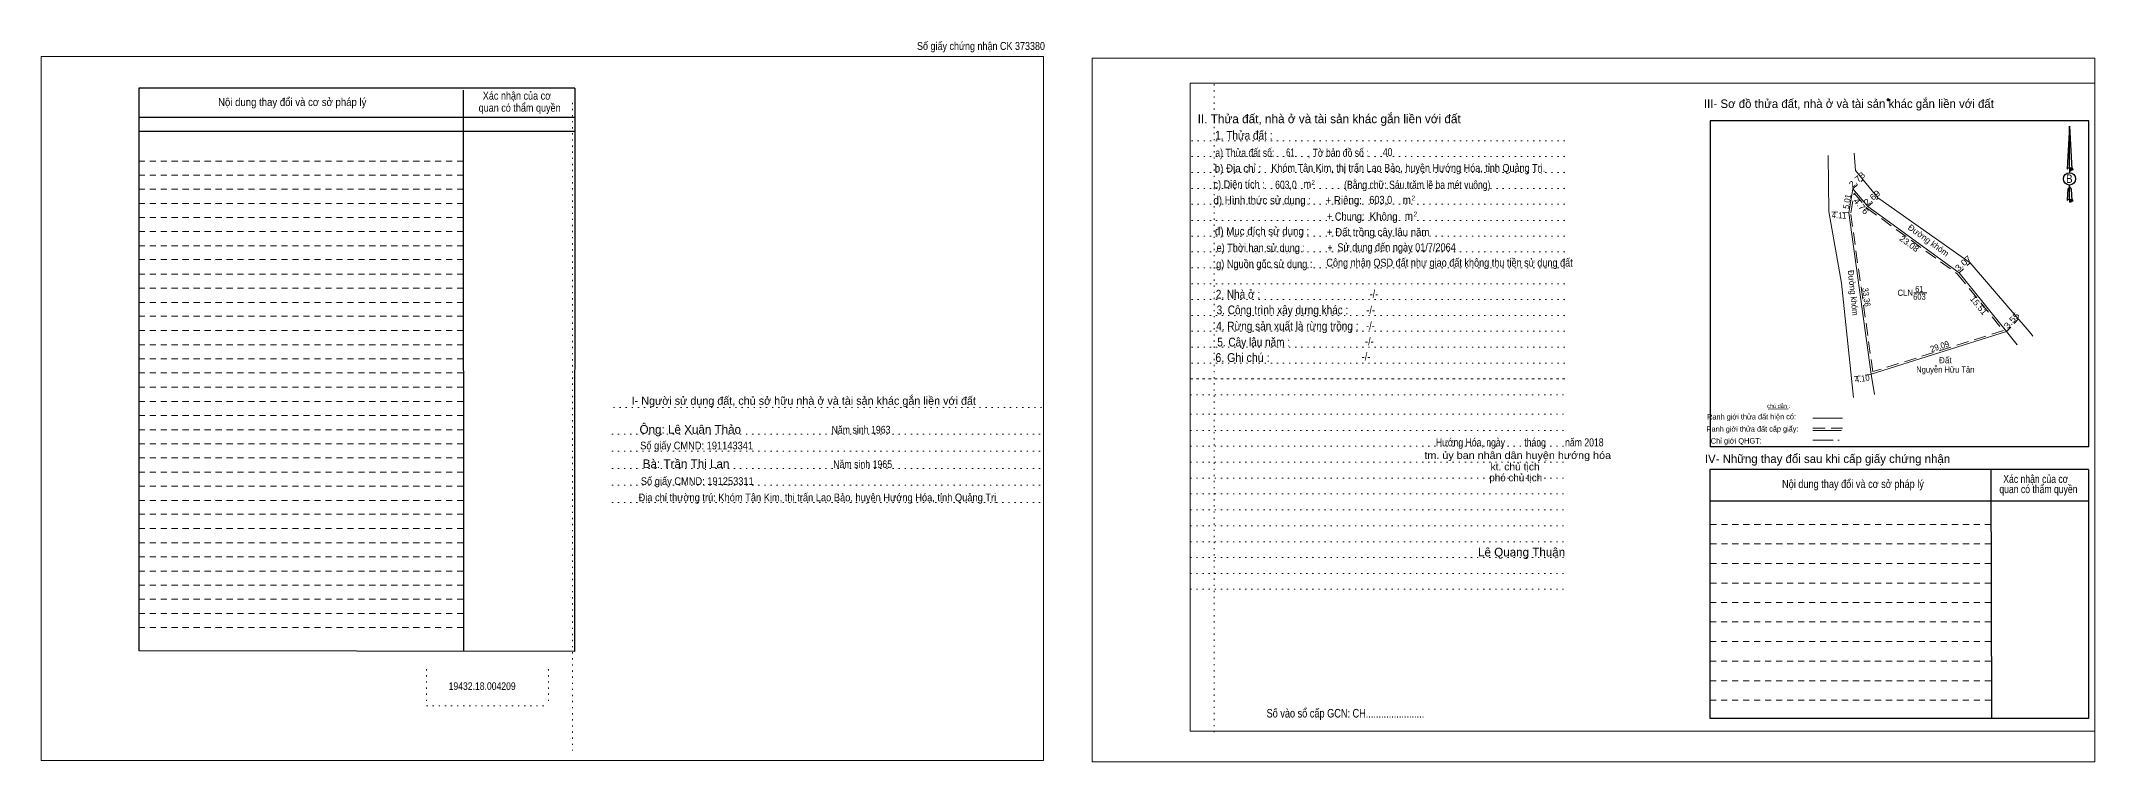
# Model space of a CAD drawing. Header units: metres. Extents: x 543366 to 546518, y 1827251 to 1827685.
# Drawn here: x 543366 to 543871, y 1827357 to 1827534 of the extents above; entities that cross this region are included whole.
import ezdxf
from ezdxf.enums import TextEntityAlignment as Align

# ---------------------------------------------------------------- set-up
doc = ezdxf.new("R2010")
doc.units = ezdxf.units.M
doc.header["$PDMODE"] = 32
doc.header["$PDSIZE"] = 0.5
for name, pattern in [('DASH_DOUBLE_DOT', [9.2, 5, -1.2, 0.3, -1.2, 0.3, -1.2]), ('DOTTED', [1.5, 0.3, -1.2]), ('MEDIUM_DASHED', [4.5, 3, -1.5]), ('SHORT_DASHED', [2.7, 1.5, -1.2])]:
    doc.linetypes.add(name, pattern=pattern)
for name, color, linetype, lineweight in [('1', 7, 'DOTTED', 13), ('10', 7, 'Continuous', 13), ('18', 7, 'Continuous', 25), ('23', 7, 'Continuous', 13), ('28', 7, 'SHORT_DASHED', 13), ('36', 7, 'Continuous', 13), ('55', 7, 'Continuous', 13), ('60', 7, 'MEDIUM_DASHED', 13), ('63', 7, 'Continuous', 13)]:
    doc.layers.add(name, color=color, linetype=linetype, lineweight=lineweight)
doc.layers.add('40', color=7, linetype='Continuous')
doc.layers.add('6', color=7, linetype='Continuous')

msp = doc.modelspace()

# ---------------------------------------------------------------- linework, layer by layer
at = {"layer": '1', "linetype": 'Continuous'}
for p, q in [((543648.21, 1827523.35), (543870.64, 1827523.35)), ((543648.21, 1827523.35), (543648.21, 1827364.12)), ((543870.64, 1827523.35), (543870.64, 1827362.76)), ((543648.21, 1827364.12), (543870.64, 1827364.12))]:
    msp.add_line(p, q, dxfattribs=at)
at = {"layer": '1'}
for p, q in [((543654.09, 1827523.14), (543654.09, 1827363.87)), ((543496.26, 1827518.56), (543496.26, 1827359.37)), ((543648.5, 1827509.21), (543657.51, 1827509.21)), ((543648.5, 1827509.21), (543741.03, 1827509.21)), ((543648.5, 1827505.36), (543741.03, 1827505.36)), ((543648.5, 1827501.45), (543741.03, 1827501.45)), ((543648.5, 1827497.53), (543741.03, 1827497.53)), ((543648.5, 1827493.63), (543741.03, 1827493.63)), ((543648.5, 1827489.64), (543741.03, 1827489.64)), ((543648.5, 1827485.8), (543741.03, 1827485.8)), ((543648.5, 1827481.95), (543741.03, 1827481.95)), ((543648.5, 1827477.99), (543741.03, 1827477.99)), ((543648.5, 1827474.09), (543741.03, 1827474.09)), ((543648.5, 1827470.2), (543741.03, 1827470.2)), ((543648.5, 1827466.32), (543741.03, 1827466.32)), ((543648.5, 1827462.41), (543741.03, 1827462.41)), ((543648.5, 1827458.48), (543741.03, 1827458.48)), ((543648.5, 1827454.57), (543741.03, 1827454.57)), ((543648.21, 1827450.76), (543740.85, 1827450.76)), ((543648.5, 1827450.73), (543741.03, 1827450.73)), ((543648.21, 1827446.82), (543740.85, 1827446.82)), ((543506.36, 1827443.66), (543612.09, 1827443.66)), ((543648.21, 1827442.01), (543740.85, 1827442.01)), ((543505.98, 1827437.13), (543611.74, 1827437.13)), ((543648.21, 1827438.03), (543740.85, 1827438.03)), ((543505.98, 1827432.91), (543611.74, 1827432.91)), ((543648.21, 1827434.16), (543740.85, 1827434.16)), ((543648.21, 1827430.27), (543740.85, 1827430.27)), ((543505.98, 1827428.71), (543611.74, 1827428.71)), ((543505.98, 1827424.56), (543611.74, 1827424.56)), ((543648.21, 1827426.33), (543740.85, 1827426.33)), ((543505.98, 1827420.37), (543611.74, 1827420.37)), ((543648.21, 1827422.46), (543740.85, 1827422.46)), ((543648.21, 1827418.52), (543740.85, 1827418.52)), ((543648.21, 1827414.58), (543740.85, 1827414.58)), ((543648.21, 1827410.68), (543740.85, 1827410.68)), ((543648.21, 1827406.86), (543740.85, 1827406.86)), ((543648.21, 1827402.92), (543740.85, 1827402.92)), ((543648.21, 1827399), (543740.85, 1827399)), ((543460.41, 1827379.38), (543460.41, 1827370.33)), ((543490.43, 1827379.38), (543490.43, 1827370.33)), ((543460.41, 1827370.33), (543490.43, 1827370.33))]:
    msp.add_line(p, q, dxfattribs=at)
at = {"layer": '1', "linetype": 'Continuous'}
for points in [[(543365.63, 1827356.95), (543612.15, 1827356.95), (543612.15, 1827529.92), (543365.63, 1827529.92)], [(543365.63, 1827529.92), (543612.15, 1827529.92), (543612.15, 1827356.95), (543365.63, 1827356.95)], [(543624.1, 1827356.59), (543870.64, 1827356.59), (543870.64, 1827529.49), (543624.1, 1827529.49)]]:
    msp.add_lwpolyline(points, close=True, dxfattribs=at)
msp.add_lwpolyline([(543657.25, 1827523.35), (543870.64, 1827523.35), (543870.64, 1827364.12), (543657.25, 1827364.12)], dxfattribs=at)
at = {"layer": '10'}
for p, q in [((543817.31, 1827495.15), (543817.72, 1827494.86)), ((543814.83, 1827493.08), (543817.72, 1827490.97))]:
    msp.add_line(p, q, dxfattribs=at)
for points in [[(543811.43, 1827506.21), (543811.81, 1827501.92), (543817.31, 1827495.15)], [(543817.72, 1827494.86), (543839.97, 1827479.24), (543854.96, 1827461.79)]]:
    msp.add_lwpolyline(points, dxfattribs=at)
at = {"layer": '18'}
for p, q in [((543864.36, 1827512.85), (543864.93, 1827502.22)), ((543864.36, 1827512.85), (543864.93, 1827502.22)), ((543864.36, 1827512.85), (543864.93, 1827502.22)), ((543863.89, 1827503.86), (543863.83, 1827502.22)), ((543864.36, 1827502.63), (543864.36, 1827502.2)), ((543864.36, 1827502.2), (543864.36, 1827501.84)), ((543864.36, 1827501.84), (543864.36, 1827501.41)), ((543864.36, 1827501.84), (543864.36, 1827501.41)), ((543864.36, 1827501.84), (543864.36, 1827501.41)), ((543864.36, 1827497.9), (543864.36, 1827498.4)), ((543864.36, 1827497.9), (543864.36, 1827498.4)), ((543864.36, 1827497.9), (543864.36, 1827498.4)), ((543864.36, 1827497.9), (543864.83, 1827497.3)), ((543864.36, 1827497.9), (543864.83, 1827497.3)), ((543864.36, 1827497.9), (543864.83, 1827497.3)), ((543864.36, 1827494.89), (543864.36, 1827494.42)), ((543864.83, 1827497.3), (543864.93, 1827494.53)), ((543864.83, 1827497.3), (543864.93, 1827494.53)), ((543864.83, 1827497.3), (543864.93, 1827494.53)), ((543864.36, 1827494.42), (543864.36, 1827494.19))]:
    msp.add_line(p, q, dxfattribs=at)
for points in [[(543864.36, 1827502.63), (543864.36, 1827512.85), (543863.89, 1827503.86)], [(543864.36, 1827494.89), (543864.36, 1827497.9), (543864, 1827497.3), (543863.89, 1827496.1), (543863.83, 1827494.53)]]:
    msp.add_lwpolyline(points, dxfattribs=at)
msp.add_ellipse((543864.394, 1827499.868), major_axis=(0, 1.511), ratio=0.983453, dxfattribs=at)
for centre, start_param, end_param in [((543864.394, 1827502.197), 1.5707963, 3.074452), ((543864.394, 1827502.197), 0.0671406, 1.5707963), ((543864.394, 1827502.197), 4.712389, 6.2831853), ((543864.394, 1827494.484), 1.5707963, 2.4910694), ((543864.394, 1827494.484), 0.0671406, 1.5707963), ((543864.394, 1827494.484), 2.4910694, 3.0742784), ((543864.394, 1827494.484), 4.712389, 6.2831853)]:
    msp.add_ellipse(centre, major_axis=(0.545, 0), ratio=0.655448, start_param=start_param, end_param=end_param, dxfattribs=at)
for p in [(543864.93, 1827502.22), (543864.93, 1827494.53)]:
    msp.add_point(p, dxfattribs=at)
at = {"layer": '23'}
for p, q in [((543811.81, 1827501.92), (543817.31, 1827495.15)), ((543817.31, 1827495.15), (543817.72, 1827494.86)), ((543814.83, 1827493.08), (543817.72, 1827490.97)), ((543851.51, 1827459.12), (543851.4, 1827459.27))]:
    msp.add_line(p, q, dxfattribs=at)
for points in [[(543817.72, 1827494.86), (543839.97, 1827479.24), (543854.96, 1827461.79)], [(543817.72, 1827490.97), (543837.22, 1827476.78), (543848.93, 1827462.32)]]:
    msp.add_lwpolyline(points, dxfattribs=at)
at = {"layer": '28', "linetype": 'Continuous', "lineweight": 25}
for p, q in [((543496.9, 1827522.14), (543389.68, 1827522.14)), ((543469.44, 1827521.7), (543469.52, 1827383.8)), ((543496.9, 1827522.14), (543496.8, 1827383.72)), ((543496.9, 1827514.92), (543389.88, 1827514.92)), ((543496.9, 1827514.92), (543389.88, 1827514.92)), ((543496.9, 1827511.49), (543389.88, 1827511.49)), ((543776.07, 1827514.1), (543776.07, 1827434.04)), ((543869.14, 1827434.04), (543776.07, 1827434.04)), ((543845.08, 1827428.45), (543845.18, 1827367.27)), ((543869.08, 1827428.45), (543869.06, 1827367.27)), ((543869.06, 1827420.64), (543775.93, 1827420.64)), ((543496.8, 1827383.72), (543389.68, 1827383.86)), ((543869.06, 1827367.27), (543775.93, 1827367.27))]:
    msp.add_line(p, q, dxfattribs=at)
at = {"layer": '28'}
for p, q in [((543469.44, 1827504.25), (543389.68, 1827504.25)), ((543469.44, 1827500.78), (543389.68, 1827500.78)), ((543469.44, 1827497.34), (543389.68, 1827497.34)), ((543469.44, 1827493.85), (543389.68, 1827493.85)), ((543469.44, 1827490.35), (543389.68, 1827490.35)), ((543469.44, 1827486.91), (543389.68, 1827486.91)), ((543469.44, 1827483.4), (543389.68, 1827483.4)), ((543469.44, 1827480.03), (543389.68, 1827480.03)), ((543469.44, 1827476.47), (543389.68, 1827476.47)), ((543469.44, 1827473), (543389.68, 1827473)), ((543469.44, 1827469.5), (543389.68, 1827469.5)), ((543469.44, 1827466.09), (543389.68, 1827466.09)), ((543469.44, 1827462.57), (543389.68, 1827462.57)), ((543469.44, 1827459.1), (543389.68, 1827459.1)), ((543469.44, 1827455.6), (543389.68, 1827455.6)), ((543469.44, 1827452.17), (543389.68, 1827452.17)), ((543469.44, 1827448.64), (543389.68, 1827448.64)), ((543469.44, 1827445.17), (543389.68, 1827445.17)), ((543469.44, 1827441.73), (543389.68, 1827441.73)), ((543469.44, 1827438.23), (543389.68, 1827438.23)), ((543469.44, 1827434.77), (543389.68, 1827434.77)), ((543469.44, 1827431.29), (543389.68, 1827431.29)), ((543469.44, 1827427.8), (543389.68, 1827427.8)), ((543469.44, 1827424.35), (543389.68, 1827424.35)), ((543469.44, 1827420.84), (543389.68, 1827420.84)), ((543469.44, 1827417.43), (543389.68, 1827417.43)), ((543845.08, 1827414.97), (543775.93, 1827414.97)), ((543469.44, 1827413.91), (543389.68, 1827413.91)), ((543469.44, 1827410.42), (543389.68, 1827410.42)), ((543845.08, 1827410.16), (543775.93, 1827410.16)), ((543469.44, 1827406.97), (543389.68, 1827406.97)), ((543845.08, 1827405.38), (543775.93, 1827405.38)), ((543469.44, 1827403.47), (543389.68, 1827403.47)), ((543469.44, 1827400.04), (543389.68, 1827400.04)), ((543845.08, 1827400.55), (543775.93, 1827400.55)), ((543469.44, 1827396.57), (543389.68, 1827396.57)), ((543845.05, 1827395.73), (543775.93, 1827395.73)), ((543469.44, 1827393.03), (543389.68, 1827393.03)), ((543469.44, 1827389.63), (543389.68, 1827389.63)), ((543845.05, 1827390.97), (543775.93, 1827390.97)), ((543845.05, 1827386.19), (543775.93, 1827386.19)), ((543845.05, 1827381.36), (543775.93, 1827381.36)), ((543845.05, 1827376.55), (543775.93, 1827376.55)), ((543845.05, 1827371.75), (543775.93, 1827371.75))]:
    msp.add_line(p, q, dxfattribs=at)
at = {"layer": '28', "linetype": 'Continuous', "lineweight": 25}
for points in [[(543496.9, 1827522.14), (543389.68, 1827522.14), (543389.68, 1827383.86)], [(543869.14, 1827434.04), (543869.14, 1827514.1), (543776.07, 1827514.1)], [(543869.08, 1827428.45), (543775.93, 1827428.45), (543775.93, 1827367.27)]]:
    msp.add_lwpolyline(points, dxfattribs=at)
at = {"layer": '28'}
msp.add_point((543819.77, 1827519.29), dxfattribs=at)
at = {"layer": '36'}
for p, q in [((543811.15, 1827497.45), (543810.11, 1827491.52)), ((543814.83, 1827493.08), (543811.15, 1827497.45)), ((543810.11, 1827491.52), (543815.62, 1827451.88)), ((543808.36, 1827474.24), (543811.27, 1827446.17)), ((543815.62, 1827451.88), (543816.42, 1827446.88))]:
    msp.add_line(p, q, dxfattribs=at)
at = {"layer": '36', "linetype": 'SHORT_DASHED'}
for p, q in [((543811.15, 1827497.45), (543813.62, 1827499.68)), ((543814.83, 1827493.08), (543817.31, 1827495.15)), ((543810.11, 1827491.52), (543805.19, 1827491.81)), ((543837.22, 1827476.78), (543839.97, 1827479.24)), ((543848.93, 1827462.32), (543851.79, 1827465.47)), ((543815.62, 1827451.88), (543810.76, 1827451.12))]:
    msp.add_line(p, q, dxfattribs=at)
at = {"layer": '36'}
for points in [[(543805.01, 1827505.6), (543805.19, 1827491.81), (543808.36, 1827474.24)], [(543851.51, 1827459.12), (543848.93, 1827462.32), (543815.62, 1827451.88)]]:
    msp.add_lwpolyline(points, dxfattribs=at)
at = {"layer": '55'}
for p, q in [((543790.31, 1827443.31), (543795.19, 1827443.37)), ((543801.26, 1827441.02), (543808.57, 1827441.02)), ((543801.28, 1827438.07), (543808.33, 1827438.07)), ((543801.28, 1827438.07), (543808.33, 1827438.07))]:
    msp.add_line(p, q, dxfattribs=at)
at = {"layer": '55', "linetype": 'DASH_DOUBLE_DOT'}
msp.add_line((543801.26, 1827435.69), (543808.57, 1827435.69), dxfattribs=at)
at = {"layer": '55', "linetype": 'MEDIUM_DASHED'}
msp.add_line((543801.28, 1827438.62), (543808.57, 1827438.62), dxfattribs=at)
at = {"layer": '60'}
msp.add_lwpolyline([(543811.45, 1827496.36), (543814.51, 1827492.74), (543836.89, 1827476.43), (543848.12, 1827462.57), (543816.02, 1827452.5), (543810.59, 1827491.51)], close=True, dxfattribs=at)
at = {"layer": '63'}
for p, q in [((543826.09, 1827471.87), (543829.3, 1827471.87)), ((543854.96, 1827461.79), (543855.4, 1827461.2))]:
    msp.add_line(p, q, dxfattribs=at)

# ---------------------------------------------------------------- texts
at = {"layer": '18'}
for s, height, p in [('II. Thửa đất, nhà ở và tài sản khác gắn liền với đất', 2.161, (543682.355, 1827513.54)), ('Ông: Lê Xuân Thảo', 2.138, (543525.26, 1827437.23)), ('Bà: Trần Thị Lan', 2.138, (543524.225, 1827428.78)), ('phó chủ tịch', 1.799, (543728.23, 1827425.55)), ('Lê Quang Thuận', 2.134, (543729.67, 1827407.08))]:
    msp.add_text(s, height=height, dxfattribs=at).set_placement(p, align=Align.CENTER)
for s, height, width, p in [('1. Thửa đất :', 2.161, 0.85, (543661.365, 1827509.49)), ('a) Thửa đất số:              , Tờ bản đồ số : ', 1.981, 0.8, (543673.505, 1827505.3)), ('61', 1.976, 0.7, (543672.79, 1827505.36)), ('40', 1.96, 0.8, (543696.725, 1827505.45)), ('b) Địa chỉ : ', 1.981, 0.9, (543660.245, 1827501.47)), ('(Bằng chữ: Sáu trăm lẽ ba mét vuông)', 1.976, 0.8, (543704.015, 1827497.44)), ('B', 2.074, 0.85, (543864.345, 1827498.87)), ('c) Diện tích :                                                   ', 1.981, 0.85, (543676.165, 1827497.53)), ('d) Hình thức sử dụng :', 1.98, 0.9, (543665.89, 1827493.64)), ('603,0', 1.976, 0.8, (543671.715, 1827497.44)), (' m', 1.981, 0.85, (543676.675, 1827497.61)), ('2', 1.2, 0.75, (543678.425, 1827498.4)), ('+ Riêng: ', 1.98, 0.9, (543686.275, 1827493.64)), ('603,0', 1.976, 0.85, (543695.03, 1827493.72)), (' m', 1.98, 0.9, (543701.11, 1827493.7)), ('2', 1.2, 0.8, (543703.055, 1827494.56)), ('       + Chung:', 1.98, 0.85, (543684.235, 1827489.64)), ('Không', 1.98, 0.9, (543695.745, 1827489.64)), (' m', 1.98, 0.9, (543701.62, 1827489.75)), ('2', 1.2, 0.8, (543703.535, 1827490.62)), ('đ) Mục đích sử dụng :', 1.98, 0.9, (543665.855, 1827486.01)), ('g) Nguồn gốc sử dụng :', 1.98, 0.85, (543666.395, 1827477.99)), ('e) Thời hạn sử dụng :', 1.98, 0.85, (543665.53, 1827481.95)), ('+ ', 1.976, 0.8, (543682.855, 1827481.97)), ('Sử dụng đến ngày 01/7/2064', 1.976, 0.85, (543698.93, 1827482.06)), ('2. Nhà ở :', 2.161, 0.85, (543659.925, 1827470.44)), ('4. Rừng sản xuất là rừng trồng :', 2.161, 0.85, (543672.065, 1827462.61)), ('3. Công trình xây dựng khác :', 2.161, 0.85, (543670.87, 1827466.58)), ('5. Cây lâu năm :', 2.161, 0.85, (543663.79, 1827458.68)), ('6. Ghi chú :', 2.161, 0.9, (543661.03, 1827454.87)), ('Hướng Hóa, ngày        tháng        năm 2018', 1.988, 0.8, (543729.205, 1827434.12)), ('tm. ủy ban nhân dân huyện hướng hóa', 1.799, 1.1, (543728.715, 1827431.04)), ('kt. chủ tịch', 1.799, 1.05, (543728.07, 1827428.24)), ('19432.18.004209', 1.863, 0.85, (543474.085, 1827374.28)), ('Số vào sổ cấp GCN: CH.......................', 2.104, 0.8, (543686.35, 1827367.5))]:
    msp.add_text(s, height=height, dxfattribs=dict(at, width=width)).set_placement(p, align=Align.CENTER)
at = {"layer": '18', "width": 0.85}
for s, height, p in [(' Khóm Tân Kim, thị trấn Lao Bảo, huyện Hướng Hóa, tỉnh Quảng Trị.', 1.96, (543667.51, 1827501.57)), ('Công nhận QSD đất như giao đất không thu tiền sử dụng đất', 1.968, (543681.66, 1827478.3))]:
    msp.add_text(s, height=height, dxfattribs=at).set_placement(p)
at = {"layer": '28'}
for s, height, width, p in [('Xác nhận của cơ', 1.957, 0.85, (543482.64, 1827519.33)), ('Xác nhận của cơ', 1.957, 0.85, (543482.64, 1827519.33)), ('Nội dung thay đổi và cơ sở pháp lý', 1.957, 0.9, (543427.385, 1827517.77)), ('Nội dung thay đổi và cơ sở pháp lý', 1.957, 0.9, (543427.385, 1827517.77)), (' quan có thẩm quyền', 1.957, 0.85, (543482.99, 1827516.37)), (' quan có thẩm quyền', 1.957, 0.85, (543482.99, 1827516.37)), ('-/-', 1.981, 0.85, (543693.345, 1827470.61)), ('-/-', 1.981, 0.85, (543692.505, 1827462.78)), ('-/-', 1.981, 0.85, (543692.565, 1827466.65)), ('-/-', 1.981, 0.85, (543692.245, 1827458.96)), ('-/-', 1.981, 0.85, (543691.405, 1827455.2)), ('Nội dung thay đổi và cơ sở pháp lý', 1.981, 0.85, (543811.145, 1827423.91)), (' quan có thẩm quyền', 1.981, 0.8, (543856.45, 1827422.64)), ('Xác nhận của cơ', 1.981, 0.8, (543856.105, 1827425.13))]:
    msp.add_text(s, height=height, dxfattribs=dict(at, width=width)).set_placement(p, align=Align.CENTER)
for s, height, p in [('III- Sơ đồ thửa đất, nhà ở và tài sản khác gắn liền với đất', 2.101, (543810.145, 1827517.29)), ('I- Người sử dụng đất, chủ sở hữu nhà ở và tài sản khác gắn liền với đất', 1.983, (543553.18, 1827444.36)), ('IV- Những thay đổi sau khi cấp giấy chứng nhận', 2.101, (543804.885, 1827430.03))]:
    msp.add_text(s, height=height, dxfattribs=at).set_placement(p, align=Align.CENTER)
for s, width, p in [('Năm sinh 1963', 0.85, (543560, 1827437.28)), ('Số giấy CMND: 191143341', 0.9, (543512.94, 1827433.39)), ('Năm sinh 1965', 0.85, (543560.39, 1827428.8)), ('Số giấy CMND: 191253311', 0.9, (543513.1, 1827424.64)), ('Địa chỉ thường trú: Khóm Tân Kim, thị trấn Lao Bảo, huyện Hướng Hóa, tỉnh Quảng Trị', 0.9, (543512.54, 1827420.63))]:
    msp.add_text(s, height=1.895, dxfattribs=dict(at, width=width)).set_placement(p)
at = {"layer": '36'}
for s, rotation, width, p in [('2.78', 42.079, 1.15, (543812.627, 1827499.099)), ('2.69', 39.724, 1.15, (543816.301, 1827494.661)), ('4.11', 356.65, 0.85, (543807.726, 1827490.174)), ('3.07', 41.835, 1.15, (543838.735, 1827478.562)), ('Đường khóm', 275.924, 0.95, (543810.448, 1827471.797)), ('3.55', 47.857, 1.15, (543850.722, 1827464.537)), ('4.10', 8.842, 0.9, (543813.535, 1827450.048))]:
    msp.add_text(s, height=1.5, rotation=rotation, dxfattribs=dict(at, width=width)).set_placement(p, align=Align.CENTER)
msp.add_text('Đường khóm', height=1.5, rotation=323.945, dxfattribs=at).set_placement((543829.279, 1827484.14), align=Align.CENTER)
for s, width, p in [('CLN', 0.95, (543824.01, 1827471.13)), ('Nguyễn Hữu Tân', 0.9, (543833.855, 1827452.26))]:
    msp.add_text(s, height=1.5, dxfattribs=dict(at, width=width)).set_placement(p, align=Align.CENTER)
msp.add_text('Đất', height=1.5, dxfattribs=at).set_placement((543833.86, 1827454.56), align=Align.CENTER)
at = {"layer": '40', "width": 0.85}
msp.add_text('Số giấy chứng nhận CK 373380', height=1.944, dxfattribs=at).set_placement((543596.74, 1827531.55), align=Align.CENTER)
at = {"layer": '55'}
msp.add_text('chú dẫn :', height=0.9915, rotation=359.974, dxfattribs=at).set_placement((543792.86, 1827443.569), align=Align.CENTER)
for s, height, width, p in [('Ranh giới thửa đất hiện có:', 1.349, 0.8, (543786.208, 1827440.741)), ('Chỉ giới QHGT:', 1.343, 0.85, (543782.458, 1827434.812)), ('Ranh giới thửa đất cấp giấy:', 1.343, 0.8, (543786.408, 1827437.742))]:
    msp.add_text(s, height=height, rotation=0.135, dxfattribs=dict(at, width=width)).set_placement(p, align=Align.CENTER)
at = {"layer": '6', "width": 0.9}
msp.add_text('+ Đất trồng cây lâu năm', height=1.968, dxfattribs=at).set_placement((543694.4, 1827485.8), align=Align.CENTER)
at = {"layer": '60', "width": 0.85}
msp.add_text('603', height=1.5, dxfattribs=at).set_placement((543827.485, 1827470.16), align=Align.CENTER)
at = {"layer": '63'}
for s, rotation, width, p in [('5.01', 80.124, 0.9, (543810.437, 1827494.156)), ('4.76', 310.145, 1.15, (543812.584, 1827492.679)), ('23.08', 323.934, 1.05, (543824.553, 1827483.34)), ('33.36', 277.909, 0.9, (543813.724, 1827470.693)), ('15.51', 309.006, 1.05, (543841.459, 1827468.302)), ('29.09', 17.401, 0.95, (543832.686, 1827457.989))]:
    msp.add_text(s, height=1.5, rotation=rotation, dxfattribs=dict(at, width=width)).set_placement(p, align=Align.CENTER)
at = {"layer": '63', "width": 0.75}
msp.add_text('61', height=1.5, dxfattribs=at).set_placement((543827.455, 1827472.06), align=Align.CENTER)

doc.saveas('drawing.dxf')
